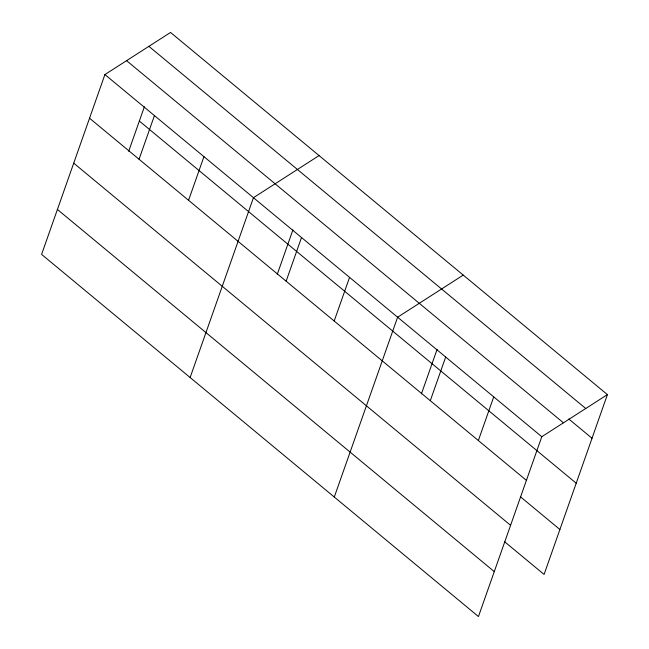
<?xml version="1.0" encoding="UTF-8"?>
<svg xmlns="http://www.w3.org/2000/svg" width="649" height="649" viewBox="0 0 649 649"><rect width="100%" height="100%" fill="white"/><g stroke="black" fill="none" stroke-linecap="round" stroke-linejoin="round"><path stroke-width="0.97" d="M104.919 74.554L41.593 254.392L478.451 616.55L541.785 436.712L607.407 394.608L170.549 32.45L104.919 74.554L541.785 436.712M128.697 151.29L144.394 106.712M139.056 159.265L154.43 115.595M188.567 200.306L203.94 156.644M190.125 377.523L253.459 197.685L319.081 155.582M277.228 274.422L292.926 229.843M286.136 281.187L301.509 237.526M334.186 321.028L349.568 277.366M334.292 497.037L397.618 317.199L463.248 275.095M421.396 393.935L437.093 349.357M430.295 400.701L445.676 357.039M478.354 440.541L493.727 396.872M607.407 394.608L544.081 574.446L504.549 541.68M148.889 46.347L585.755 408.505M568.784 418.994L592.034 438.27M126.579 60.657L563.437 422.815M139.348 121.055L576.207 483.213M89.546 118.215L526.412 480.374M520.376 496.736L559.9 529.511M73.718 163.15L510.585 525.317M57.412 209.457L494.278 571.615"/></g></svg>
